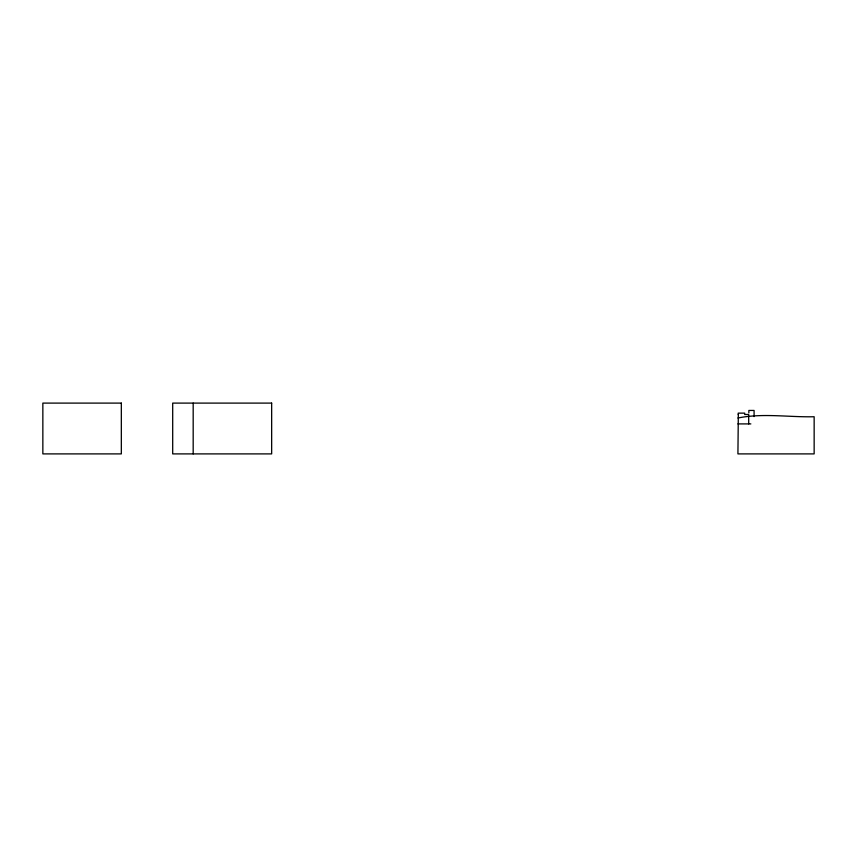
<?xml version="1.0" encoding="UTF-8"?>
<svg xmlns="http://www.w3.org/2000/svg" width="857" height="857" viewBox="0 0 857 857"><rect width="100%" height="100%" fill="white"/><g stroke="black" fill="none" stroke-linecap="round" stroke-linejoin="round"><path stroke-width="1.29" d="M737.92 418.012C762.869 412.935 788.783 417.348 814.15 416.738L814.15 453.899L737.92 453.899L738.327 414.488M737.92 423.904L750.85 423.904M754.085 416.566L754.085 410.449L748.847 410.449L748.847 412.892M748.697 423.904L748.697 414.488L744.701 414.488L744.701 413.138L738.188 413.138L738.188 414.488M193.179 403.101L193.179 453.899M121.33 403.101L42.85 403.101L42.85 453.899L121.33 453.899L121.33 403.101M271.658 403.101L172.696 403.101L172.696 453.899L271.658 453.899L271.658 403.101"/></g></svg>
